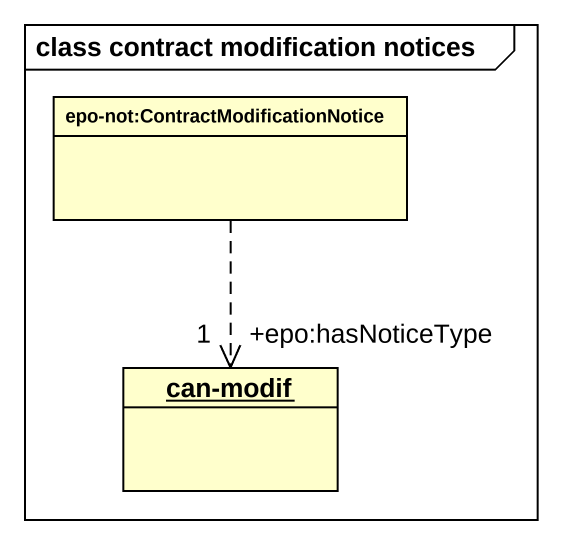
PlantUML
@startuml
mainframe class contract modification notices
hide circle
hide empty members
class "epo-not:ContractModificationNotice" as epo_not_ContractModification
object "can-modif" as can_modif
epo_not_ContractModification ..> "+epo:hasNoticeType\n1" can_modif
@enduml
